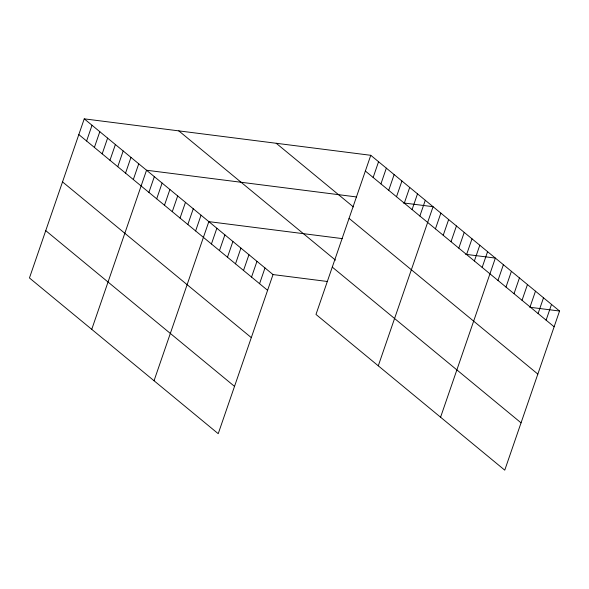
<?xml version="1.0" encoding="UTF-8"?>
<svg xmlns="http://www.w3.org/2000/svg" width="589" height="589" viewBox="0 0 589 589"><rect width="100%" height="100%" fill="white"/><g stroke="black" fill="none" stroke-linecap="round" stroke-linejoin="round"><path stroke-width="0.88" d="M84.242 118.845L29.45 277.964L218.224 433.695L273.016 274.57L84.242 118.845L370.776 155.305L559.55 311.036L504.758 470.155L315.984 314.43L370.776 155.305M86.605 141.007L92.024 125.266M94.395 147.427L99.813 131.693M102.184 153.854L107.603 138.113M109.966 160.274L115.385 144.541M117.756 166.702L123.175 150.961M125.545 173.122L130.964 157.388M133.328 179.549L138.746 163.808M91.744 329.354L146.536 170.236L356.522 196.954M148.907 192.397L154.325 176.656M156.689 198.817L162.108 183.083M164.478 205.244L169.897 189.503M172.268 211.665L177.687 195.931M180.05 218.092L185.469 202.351M187.839 224.512L193.258 208.778M195.622 230.94L201.048 215.199M154.038 380.744L208.83 221.626L342.533 238.641M211.436 243.979L216.855 228.245M219.461 250.597L224.88 234.856M227.479 257.216L232.898 241.475M235.504 263.835L240.923 248.094M243.529 270.454L248.948 254.713M251.547 277.073L256.966 261.332M259.572 283.692L264.991 267.951M373.146 177.473L378.565 161.732M380.928 183.893L386.347 168.152M388.718 190.321L394.137 174.58M396.507 196.741L401.926 181M404.29 203.168L409.708 187.427M412.079 209.588L417.498 193.847M419.869 216.016L425.287 200.275M378.278 365.821L433.07 206.695L403.355 202.918M435.44 228.863L440.859 213.122M443.222 235.283L448.649 219.542M451.012 241.711L456.431 225.97M458.802 248.131L464.22 232.39M466.584 254.558L472.003 238.817M474.373 260.979L479.792 245.238M482.163 267.406L487.582 251.665M440.579 417.211L495.364 258.085L465.649 254.308M497.97 280.445L503.389 264.704M505.995 287.064L511.414 271.323M514.013 293.683L519.439 277.942M522.038 300.302L527.457 284.561M530.063 306.921L535.482 291.18M538.088 313.539L543.507 297.798M546.106 320.158L551.525 304.417M273.016 274.57L327.05 281.446M529.835 307.252L559.55 311.036M365.357 171.046L554.131 326.777M276.219 143.274L353.378 206.93M349.063 218.364L537.838 374.089M178.798 130.876L335.48 260.132M332.277 267.111L521.051 422.843M78.823 134.579L267.597 290.311M62.53 181.898L251.304 337.622M45.743 230.645L234.518 386.377"/></g></svg>
